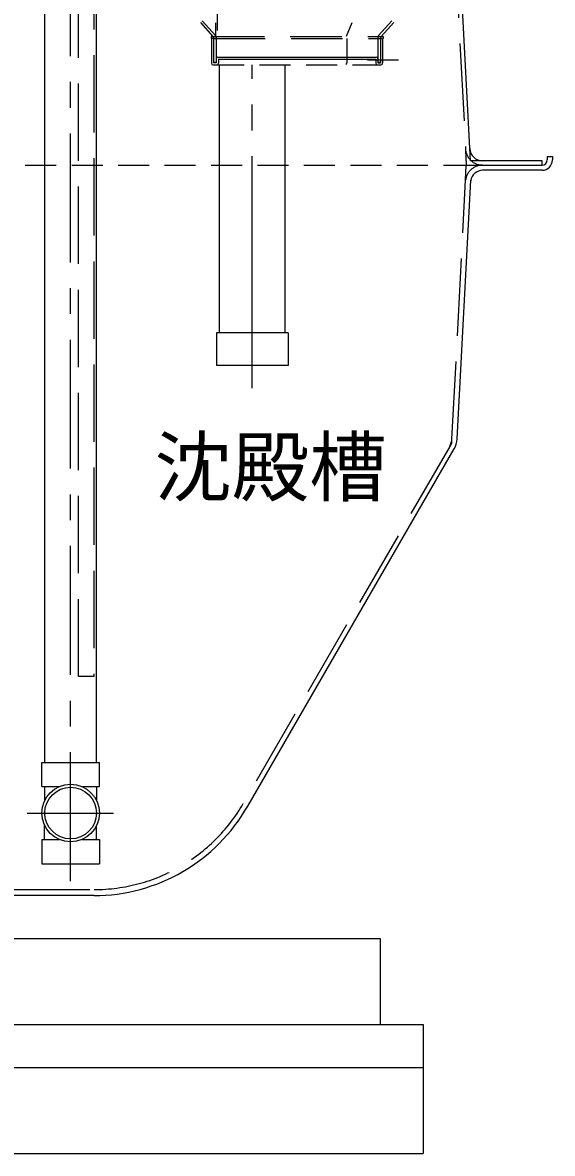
# Model space of a CAD drawing. Units: millimetres, scale not verified. Extents: x -8910 to 8910, y -6308 to 6308.
# Drawn here: x -3879 to -3263, y -3987 to -2671 of the extents above; entities that cross this region are included whole.
import ezdxf
from ezdxf.enums import TextEntityAlignment as Align

# ---------------------------------------------------------------- set-up
doc = ezdxf.new("R2010")
doc.units = ezdxf.units.MM
doc.header["$LTSCALE"] = 30
for name, pattern in [('CHAIN1', [8, 5, -1, 1, -1]), ('CHAIN2', [12, 9, -1, 1, -1]), ('DASHED1', [1.8, 1.2, -0.6]), ('DASHED2', [3, 2, -1]), ('DASHED3', [4, 3, -1]), ('DOUBLE_CHAIN2', [12.8, 9, -1, 0.6, -0.6, 0.6, -1])]:
    doc.linetypes.add(name, pattern=pattern)
for name, color, linetype, lineweight in [('0-0_躯体', 3, 'Continuous', 25), ('0-1_機器', 2, 'Continuous', 25), ('0-2_文字', 7, 'Continuous', 25), ('0-3_空気管', 3, 'Continuous', 25), ('0-6_09', 3, 'Continuous', 25), ('0-7_水管', 3, 'Continuous', 25), ('0-8_0A', 3, 'Continuous', 25), ('0-9_製作', 5, 'Continuous', 25)]:
    doc.layers.add(name, color=color, linetype=linetype, lineweight=lineweight)
doc.styles.add('ＭＳ ゴシック', font='')
doc.styles.get('ＭＳ ゴシック').set_extended_font_data('MS Gothic')

msp = doc.modelspace()

# ---------------------------------------------------------------- linework, layer by layer
at = {"layer": '0-0_躯体', "linetype": 'CHAIN1'}
for p, q in [((-3822.99, -3669.77), (-3822.99, -2027.91)), ((-3873.36, -3590.58), (-3773.18, -3590.58))]:
    msp.add_line(p, q, dxfattribs=at)
at = {"layer": '0-0_躯体', "linetype": 'DASHED3'}
msp.add_line((-3813.99, -3431.58), (-3813.99, -2228.58), dxfattribs=at)
at = {"layer": '0-0_躯体'}
for p, q in [((-3852.99, -3531.58), (-3852.99, -2249.58)), ((-3792.99, -3531.58), (-3792.99, -2249.58)), ((-3856.5, -3531.58), (-3853.17, -3531.58)), ((-3856.5, -3559.68), (-3856.5, -3531.58)), ((-3852.99, -3531.58), (-3789.49, -3531.58)), ((-3856.5, -3559.68), (-3835.93, -3559.68)), ((-3853.17, -3559.68), (-3853.17, -3576.02)), ((-3792.99, -3559.68), (-3792.99, -3575.67)), ((-3853.17, -3621.49), (-3853.17, -3605.14)), ((-3792.99, -3621.49), (-3792.99, -3605.49)), ((-3856.5, -3621.49), (-3856.5, -3649.58)), ((-3856.5, -3621.49), (-3835.93, -3621.49)), ((-3856.5, -3649.58), (-3853.17, -3649.58)), ((-3852.99, -3649.58), (-3789.49, -3649.58))]:
    msp.add_line(p, q, dxfattribs=at)
at = {"layer": '0-0_躯体', "linetype": 'DASHED3'}
msp.add_lwpolyline([(-3795.99, -2228.58), (-3795.99, -3431.58), (-3813.99, -3431.58)], dxfattribs=at)
at = {"layer": '0-0_躯体'}
for points in [[(-3810.06, -3559.68), (-3789.49, -3559.68), (-3789.49, -3531.58)], [(-3810.06, -3621.49), (-3789.49, -3621.49), (-3789.49, -3649.58)]]:
    msp.add_lwpolyline(points, dxfattribs=at)
for radius in [33.5, 30]:
    msp.add_circle((-3822.99, -3590.58), radius, dxfattribs=at)
at = {"layer": '0-1_機器'}
for p, q in [((-5862.99, -3736.58), (-3462.99, -3736.58)), ((-3462.99, -3736.58), (-3462.99, -3836.58)), ((-5912.99, -3836.58), (-3412.99, -3836.58)), ((-3412.99, -3836.58), (-3412.99, -3986.58)), ((-5912.99, -3886.58), (-3412.99, -3886.58)), ((-5912.99, -3986.58), (-3412.99, -3986.58))]:
    msp.add_line(p, q, dxfattribs=at)
at = {"layer": '0-3_空気管', "linetype": 'DOUBLE_CHAIN2'}
for p, q in [((-3363.9, -2819.22), (-3363, -2836.58)), ((-3363.9, -2853.94), (-3363, -2836.58)), ((-3379.93, -3159.7), (-3379.68, -3154.9)), ((-3379.93, -3159.7), (-3382.33, -3163.85))]:
    msp.add_line(p, q, dxfattribs=at)
at = {"layer": '0-3_空気管'}
for p, q in [((-3268.99, -2826.58), (-3268.99, -2830.58)), ((-3268.99, -2826.58), (-3262.99, -2826.58)), ((-3262.99, -2826.58), (-3262.99, -2830.58)), ((-3344.01, -2836.58), (-3274.99, -2836.58)), ((-3373.68, -3155.21), (-3357.91, -2854.26)), ((-3274.99, -2842.58), (-3344.01, -2842.58)), ((-3617.16, -3582.58), (-3377.13, -3166.85)), ((-3795.56, -3686.58), (-3890.63, -3686.58))]:
    msp.add_line(p, q, dxfattribs=at)
at = {"layer": '0-3_空気管', "linetype": 'DASHED1'}
msp.add_line((-5981.7, -2836.58), (-3344.26, -2836.58), dxfattribs=at)
at = {"layer": '0-3_空気管', "linetype": 'DASHED3'}
for p, q in [((-3344.01, -2836.58), (-3274.99, -2836.58)), ((-3379.68, -3154.9), (-3363.9, -2853.94)), ((-3382.33, -3163.85), (-3622.35, -3579.58)), ((-3890.63, -3679.58), (-3795.56, -3679.58))]:
    msp.add_line(p, q, dxfattribs=at)
for centre, radius, start, end in [((-3344.01, -2816.58), 20, 183, 270), ((-3344.01, -2856.58), 20, 90, 172.444), ((-3795.56, -3479.58), 200, 270, 330)]:
    msp.add_arc(centre, radius, start, end, dxfattribs=at)
at = {"layer": '0-3_空気管'}
for centre, radius, start, end in [((-3344.01, -2816.58), 15, 183, 270), ((-3274.99, -2830.58), 6, 270, 0), ((-3274.99, -2830.58), 12, 270, 0), ((-3344.01, -2856.58), 14, 90, 172.444), ((-3399.65, -3153.85), 20, 330, 357), ((-3399.65, -3153.85), 26, 330, 357), ((-3796.13, -3480.58), 206, 270, 330.331)]:
    msp.add_arc(centre, radius, start, end, dxfattribs=at)
at = {"layer": '0-6_09', "linetype": 'DASHED3'}
msp.add_line((-3382.97, -2455.54), (-3363, -2836.58), dxfattribs=at)
at = {"layer": '0-6_09'}
msp.add_line((-3363, -2836.58), (-3275, -2836.58), dxfattribs=at)
msp.add_lwpolyline([(-3275, -2836.58), (-3275, -2831.58), (-3358.25, -2831.58), (-3377.97, -2455.27)], dxfattribs=at)
at = {"layer": '0-7_水管'}
msp.add_line((-3652.67, -2539.87), (-3652.67, -2679.87), dxfattribs=at)
at = {"layer": '0-8_0A'}
for p, q in [((-3672.18, -2670.74), (-3657.65, -2686.88)), ((-3669.95, -2668.73), (-3654.52, -2685.88)), ((-3449.55, -2668.73), (-3464.98, -2685.88)), ((-3447.32, -2670.74), (-3461.85, -2686.88)), ((-3659.75, -2686.88), (-3659.75, -2689.38)), ((-3659.25, -2689.38), (-3659.25, -2717.88)), ((-3656.75, -2687.88), (-3656.75, -2717.38)), ((-3653.75, -2687.88), (-3653.75, -2717.38)), ((-3501.71, -2689.38), (-3501.71, -2717.38)), ((-3465.75, -2687.88), (-3465.75, -2717.38)), ((-3462.75, -2688.88), (-3462.75, -2717.38)), ((-3460.25, -2689.38), (-3460.25, -2717.88)), ((-3459.75, -2686.88), (-3459.75, -2689.38)), ((-3656.75, -2716.88), (-3653.75, -2716.88)), ((-3653.75, -2717.38), (-3656.75, -2717.38)), ((-3651.75, -2710.88), (-3467.75, -2710.88)), ((-3651.25, -2713.38), (-3468.25, -2713.38)), ((-3651.25, -2713.38), (-3651.25, -2717.88)), ((-3649.75, -3031.58), (-3649.75, -2719.57)), ((-3573.75, -3031.58), (-3573.75, -2719.88)), ((-3468.25, -2713.38), (-3468.25, -2717.88)), ((-3465.75, -2716.88), (-3462.75, -2716.88)), ((-3465.75, -2717.38), (-3462.75, -2717.38)), ((-3570.25, -3031.58), (-3653.25, -3031.58)), ((-3653.25, -3031.58), (-3653.25, -3069.58)), ((-3570.25, -3031.58), (-3570.25, -3069.58)), ((-3570.25, -3069.58), (-3653.25, -3069.58))]:
    msp.add_line(p, q, dxfattribs=at)
at = {"layer": '0-8_0A', "linetype": 'DASHED1'}
for p, q in [((-3654.75, -2670.81), (-3654.75, -2686.88)), ((-3495.96, -2670.81), (-3502.62, -2686.88)), ((-3657.65, -2686.88), (-3659.75, -2686.88)), ((-3656.75, -2689.38), (-3659.75, -2689.38)), ((-3462.75, -2689.38), (-3459.75, -2689.38)), ((-3461.85, -2686.88), (-3459.75, -2686.88)), ((-3657.25, -2719.88), (-3462.25, -2719.88))]:
    msp.add_line(p, q, dxfattribs=at)
at = {"layer": '0-8_0A', "linetype": 'DASHED2'}
for p, q in [((-3657.65, -2686.88), (-3461.85, -2686.88)), ((-3656.75, -2689.38), (-3462.75, -2689.38))]:
    msp.add_line(p, q, dxfattribs=at)
for centre, radius, end in [((-3658.75, -2688.88), 2, 90), ((-3656.75, -2687.88), 3, 41.987)]:
    msp.add_arc(centre, radius, 0, end, dxfattribs=at)
at = {"layer": '0-8_0A'}
for centre, radius, start, end in [((-3462.75, -2687.88), 3, 138.013, 180), ((-3460.75, -2688.88), 2, 90, 180), ((-3657.25, -2717.88), 2, 180, 270), ((-3651.75, -2712.88), 2, 90, 180), ((-3653.25, -2717.88), 2, 270, 0), ((-3504.21, -2717.38), 2.5, 293.622, 0), ((-3466.25, -2717.88), 2, 180, 270), ((-3467.75, -2712.88), 2, 0, 90), ((-3462.25, -2717.88), 2, 270, 0)]:
    msp.add_arc(centre, radius, start, end, dxfattribs=at)
at = {"layer": '0-9_製作', "color": 3, "linetype": 'CHAIN2'}
msp.add_line((-3611.75, -3096.22), (-3611.75, -2719.88), dxfattribs=at)
at = {"layer": '0-9_製作', "color": 3, "linetype": 'DASHED1'}
msp.add_line((-3477.77, -2713.95), (-3423.77, -2713.95), dxfattribs=at)

# ---------------------------------------------------------------- texts
at = {"layer": '0-2_文字', "color": 4, "style": 'ＭＳ ゴシック'}
msp.add_text('沈殿槽', height=65.98, dxfattribs=at).set_placement((-3725.69, -3240.52), align=Align.BOTTOM_LEFT)

doc.saveas('drawing.dxf')
